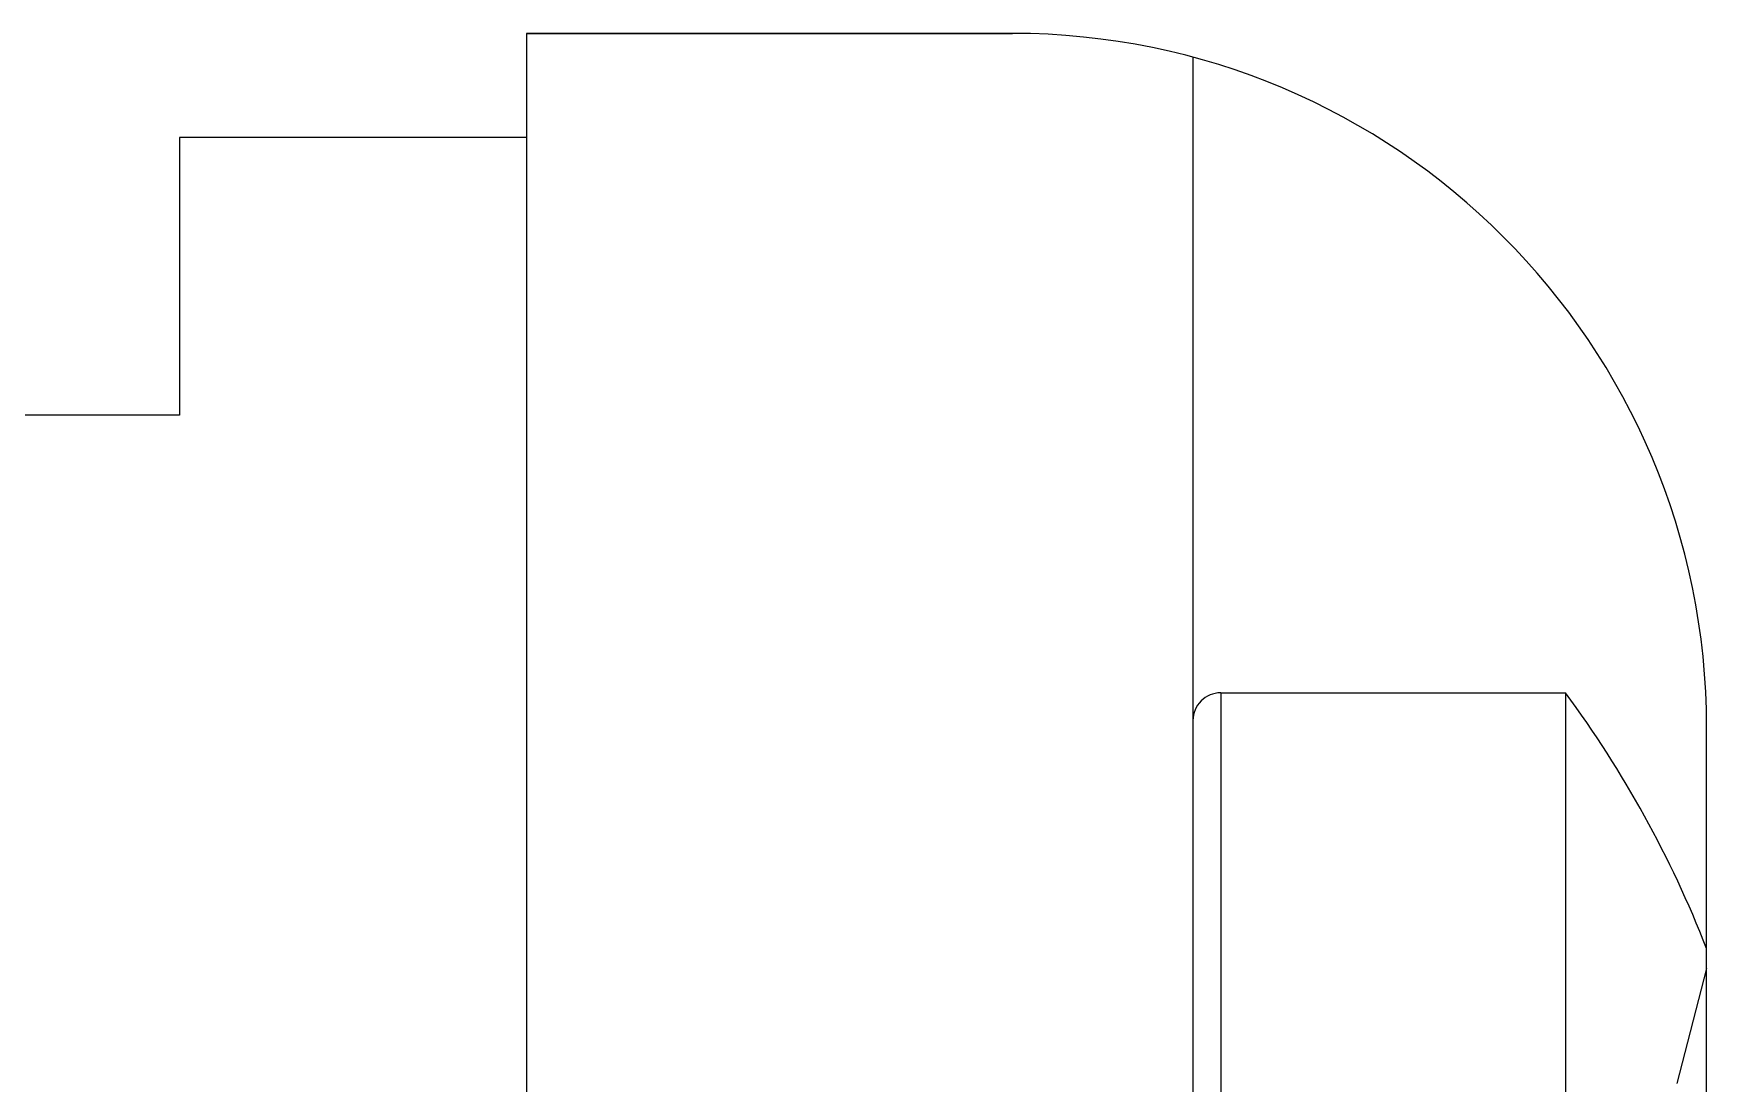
# Model space of a CAD drawing. Header units: millimetres. Extents: x 256 to 2599, y 626 to 1192.
# Drawn here: x 1906.858 to 1908.766, y 1057.645 to 1058.843 of the extents above; entities that cross this region are included whole.
import ezdxf

# ---------------------------------------------------------------- set-up
doc = ezdxf.new("R2010")
doc.units = ezdxf.units.MM
doc.layers.add('MAIN-1', color=7, linetype='Continuous')
doc.layers.add('MAIN-2', color=7, linetype='Continuous')

msp = doc.modelspace()

# ---------------------------------------------------------------- linework, layer by layer
at = {"layer": 'MAIN-1'}
for p, q in [((1907.9746, 1058.843), (1907.4204, 1058.843)), ((1907.4204, 1058.843), (1907.4204, 1057.2596)), ((1907.4204, 1058.843), (1907.9746, 1058.843)), ((1908.7662, 1049.1847), (1908.7662, 1058.0513))]:
    msp.add_line(p, q, dxfattribs=at)
msp.add_arc((1907.9746, 1058.0513), 0.7917, 360, 90, dxfattribs=at)
at = {"layer": 'MAIN-2'}
for p, q in [((1907.4204, 1058.843), (1907.4204, 1058.843)), ((1907.4204, 1058.843), (1907.4204, 1058.843)), ((1907.9746, 1058.843), (1907.9746, 1058.843)), ((1907.9746, 1058.843), (1907.9746, 1058.843)), ((1908.1804, 1058.8157), (1908.1804, 1058.8157)), ((1908.1804, 1058.8157), (1908.1804, 1058.8157)), ((1908.1804, 1058.8157), (1908.1804, 1057.3388)), ((1907.0246, 1058.7242), (1907.0246, 1058.7242)), ((1907.4204, 1058.7242), (1907.0246, 1058.7242)), ((1907.0246, 1058.7242), (1907.0246, 1058.4076)), ((1907.4204, 1058.7242), (1907.4204, 1058.7242)), ((1907.0246, 1058.4076), (1906.1537, 1058.4076)), ((1907.0246, 1058.4076), (1907.0246, 1058.4076)), ((1908.2121, 1058.0909), (1908.2121, 1057.3388)), ((1908.2121, 1058.0909), (1908.2121, 1057.3388)), ((1908.2121, 1058.0909), (1908.2121, 1057.3388)), ((1908.2121, 1058.0909), (1908.2121, 1057.3388)), ((1908.2121, 1058.0909), (1908.6054, 1058.0909)), ((1908.2121, 1058.0909), (1908.6054, 1058.0909)), ((1908.6054, 1058.0909), (1908.6054, 1057.3388)), ((1908.6054, 1058.0909), (1908.6054, 1057.3388)), ((1908.6054, 1058.0909), (1908.6054, 1057.3388)), ((1908.6054, 1058.0909), (1908.6054, 1057.3388)), ((1908.7662, 1058.0513), (1908.7662, 1058.0513)), ((1908.7662, 1058.0513), (1908.7662, 1058.0513)), ((1908.7662, 1058.0513), (1908.7662, 1058.0513)), ((1908.7662, 1057.7765), (1908.7325, 1057.6453)), ((1908.7662, 1057.7765), (1908.7325, 1057.6453))]:
    msp.add_line(p, q, dxfattribs=at)
for centre, radius, start, end in [((1908.2121, 1058.0592), 0.0317, 90, 180.0003), ((1908.2121, 1058.0592), 0.0317, 90, 180.0003), ((1907.5862, 1057.3388), 1.2667, 21.3154, 36.4236)]:
    msp.add_arc(centre, radius, start, end, dxfattribs=at)

doc.saveas('drawing.dxf')
